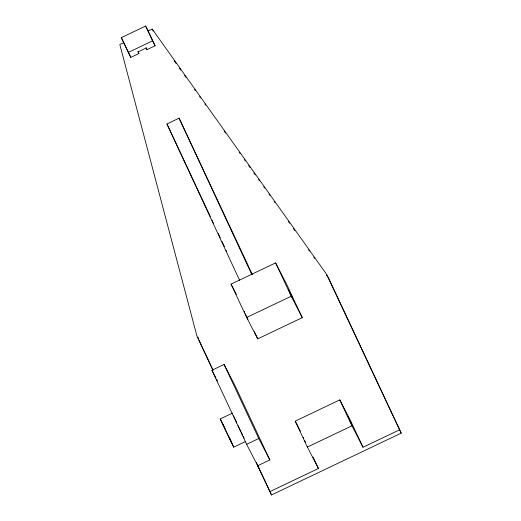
<?xml version="1.0" encoding="UTF-8"?>
<svg xmlns="http://www.w3.org/2000/svg" width="521" height="521" viewBox="0 0 521 521"><rect width="100%" height="100%" fill="white"/><g stroke="black" fill="none" stroke-linecap="round" stroke-linejoin="round"><path stroke-width="0.78" d="M121.308 37.636L145.619 26.05L148.172 30.993L155.115 45.802L147.007 49.664L146.154 48.017L138.052 51.879L138.905 53.533L130.797 57.395L121.308 37.636L130.797 57.395M123.861 42.579L119.804 44.513L196.951 336.136L213.043 370.483M148.172 30.993L152.223 29.065L326.628 274.346L401.196 433.153L271.513 494.95L257.667 465.735L269.826 459.939L235.134 385.885L224.076 364.459L211.917 370.255L246.609 444.309L259.373 469.03M128.244 52.445L152.562 40.859L155.115 45.802M239.64 280.396L166.941 123.965L179.1 118.169L252.392 274.606M231.05 284.134L275.602 262.903L286.661 284.329L302.271 317.654L257.726 338.884L246.667 317.458L231.05 284.134L236.378 294.456M246.667 317.458L291.213 296.228L302.271 317.654M245.163 441.697L233.721 447.155L221.36 421.567L220.227 418.936L232.386 413.146M246.609 444.309L258.768 438.519L269.826 459.939M269.813 491.655L318.429 468.49L307.37 447.064L295.225 421.144L339.803 399.9L350.861 421.326L363.007 447.246L399.496 429.858M307.37 447.064L351.949 425.82L363.007 447.246M220.227 418.936L221.555 421.372M174.196 60.866L176.078 63.516M179.38 68.16L180.794 70.146M184.564 75.447L185.977 77.44M194.463 89.371L195.408 90.693M199.647 96.665L200.592 97.987M204.831 103.953L205.775 105.281M224.16 131.136L225.573 133.122M239.243 152.347L240.188 153.675M244.427 159.641L245.371 160.963M248.673 165.606L250.087 167.593M253.857 172.9L255.27 174.887M258.572 179.53L259.51 180.852M263.756 186.818L264.701 188.146M268.94 194.112L269.885 195.44M274.124 201.406L275.068 202.728M288.263 221.288L289.683 223.281M293.453 228.582L294.866 230.569M308.536 249.793L309.474 251.122M313.72 257.087L314.664 258.416M326.446 274.984L328.334 277.641L401.196 433.153M303.255 437.347L303.437 437.705M152.223 29.065L153.246 31.039M295.225 421.144L300.389 431.141M211.917 370.255L215.968 378.109M216.71 379.535L217.446 380.968M244.388 311.747L244.675 312.313M247.547 318.539L247.95 319.23M243.229 436.259L244.225 438.278M221.881 422.017L223.203 424.706M223.379 425.253L225.469 429.538M247.162 317.764L245.235 313.727M241.321 432.339L242.584 434.937M305.651 442.55L304.648 440.46M239.588 428.737L240.969 431.616M238.117 425.65L239.295 428.119M236.821 422.902L233.519 415.778M229.279 437.393L229.95 438.812M228.263 435.393L228.856 436.657M339.803 399.9L351.949 425.82M275.602 262.903L291.213 296.228M145.619 26.05L152.562 40.859M146.017 47.554L147.007 49.664M137.909 51.416L138.905 53.533M166.941 123.965L196.196 186.388M196.879 187.86L210.302 216.502M212.021 220.175L213.395 223.112M218.214 233.395L220.279 237.797M221.998 241.47L224.408 246.615M226.127 250.288L226.817 251.754M254.333 331.636L257.726 338.884M313.03 456.969L318.429 468.49M224.076 364.459L258.768 438.519M198.996 340.167L212.796 369.623M256.267 462.401L271.513 494.95M229.155 437.288L229.937 438.962M230.243 439.444L233.721 447.155M179.1 118.169L251.799 274.6M247.403 318.025L247.729 318.741M230.197 439.522L231.793 443.137L222.382 423.54M244.277 311.623L244.492 312.118M303.268 437.451L303.463 437.907M198.026 337.074L198.651 339.432M288.797 290.19L292.62 298.22L288.797 290.19M347.833 416.103L351.636 424.114L347.833 416.103"/></g></svg>
